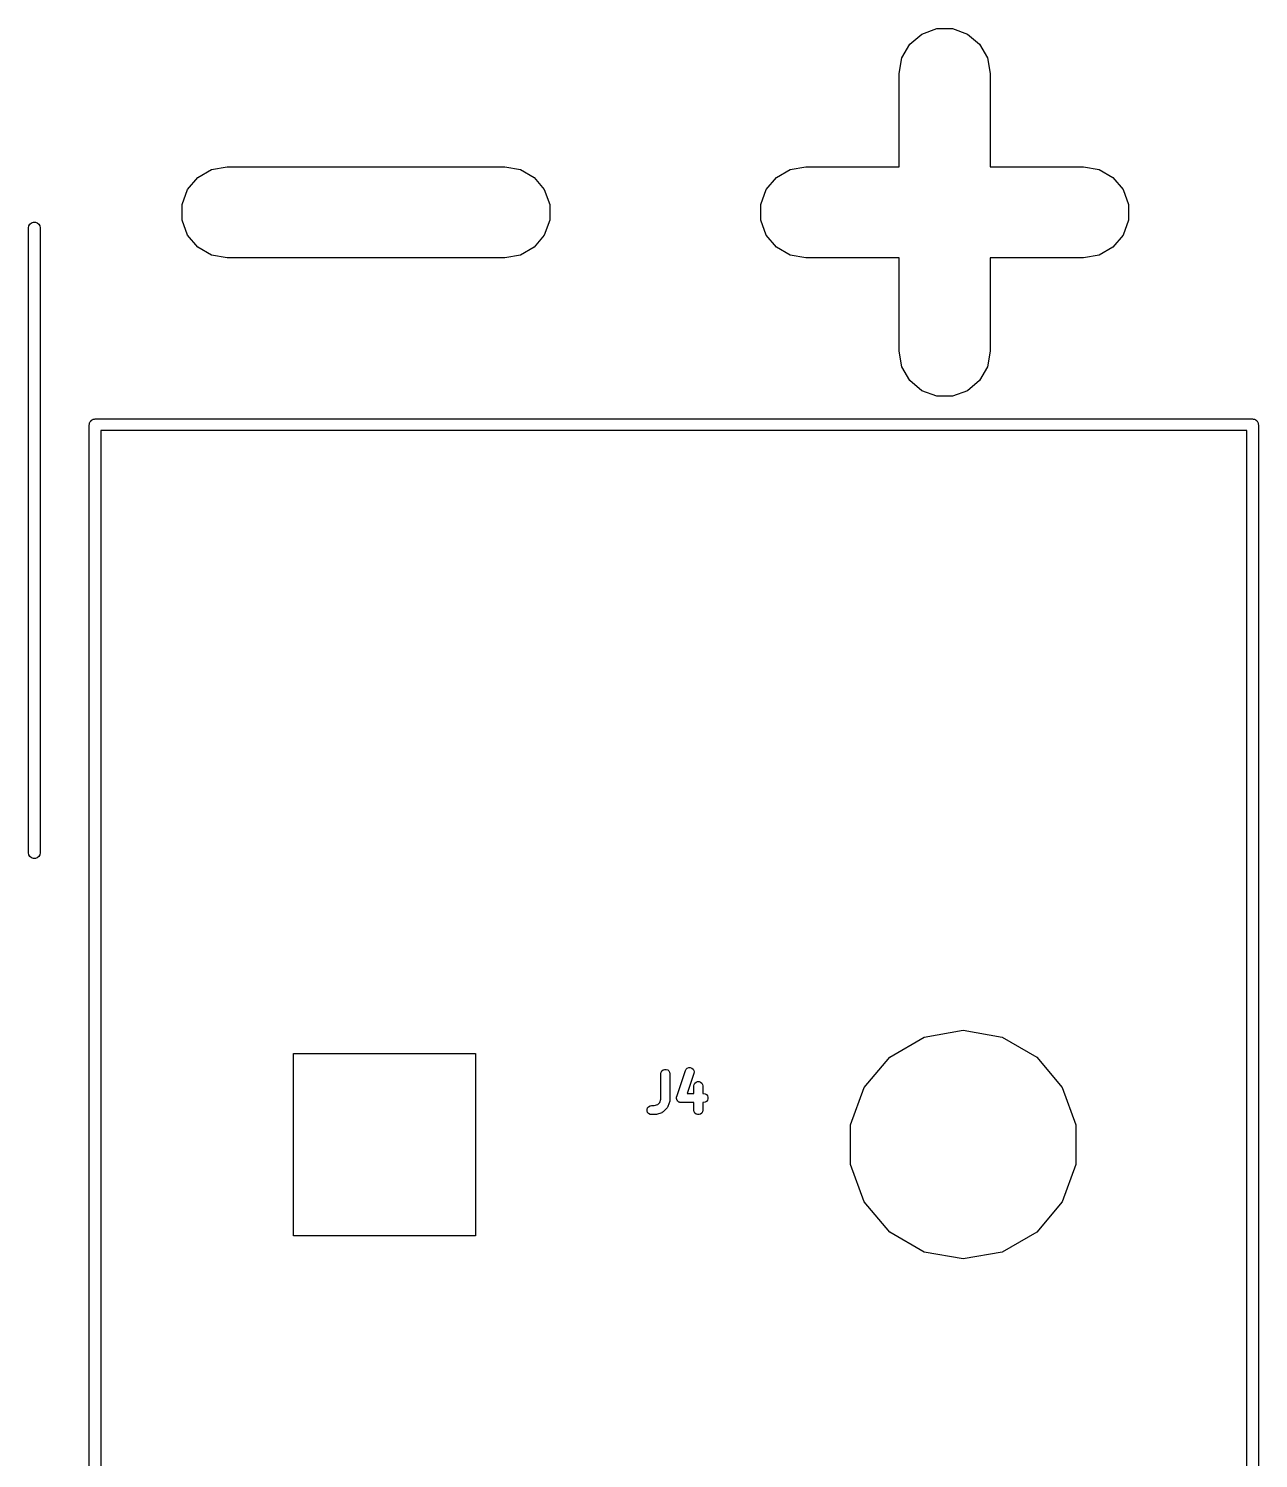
# Model space of a CAD drawing. Extents: x 10 to 287, y -200 to -10.
# Drawn here: x 150.22 to 163.72, y -53.84 to -38.15 of the extents above; entities that cross this region are included whole.
import ezdxf

# ---------------------------------------------------------------- set-up
doc = ezdxf.new("R2010")
doc.units = 0
doc.header["$MEASUREMENT"] = 0
doc.layers.add('BLACK', color=7, linetype='CONTINUOUS')

msp = doc.modelspace()

# ---------------------------------------------------------------- linework, layer by layer
at = {"layer": 'Black'}
for p, q in [((159.891, -38.3185), (160.024, -38.2069)), ((160.024, -38.2069), (160.187, -38.1475)), ((160.187, -38.1475), (160.361, -38.1475)), ((160.361, -38.1475), (160.524, -38.2069)), ((160.524, -38.2069), (160.657, -38.3185)), ((159.804, -38.4689), (159.891, -38.3185)), ((160.657, -38.3185), (160.744, -38.4689)), ((159.774, -38.6399), (159.804, -38.4689)), ((160.744, -38.4689), (160.774, -38.6399)), ((159.774, -39.6637), (159.774, -38.6399)), ((160.774, -38.6399), (160.774, -39.6637)), ((152.229, -39.6939), (152.4, -39.6637)), ((152.4, -39.6637), (155.448, -39.6637)), ((155.448, -39.6637), (155.619, -39.6939)), ((158.579, -39.6939), (158.75, -39.6637)), ((158.75, -39.6637), (159.774, -39.6637)), ((160.774, -39.6637), (161.798, -39.6637)), ((161.798, -39.6637), (161.969, -39.6939)), ((151.967, -39.9137), (152.079, -39.7807)), ((152.079, -39.7807), (152.229, -39.6939)), ((155.619, -39.6939), (155.769, -39.7807)), ((155.769, -39.7807), (155.881, -39.9137)), ((158.317, -39.9137), (158.429, -39.7807)), ((158.429, -39.7807), (158.579, -39.6939)), ((161.969, -39.6939), (162.119, -39.7807)), ((162.119, -39.7807), (162.231, -39.9137)), ((151.908, -40.0769), (151.967, -39.9137)), ((155.881, -39.9137), (155.94, -40.0769)), ((158.258, -40.0769), (158.317, -39.9137)), ((162.231, -39.9137), (162.29, -40.0769)), ((151.908, -40.2505), (151.908, -40.0769)), ((155.94, -40.0769), (155.94, -40.2505)), ((158.258, -40.2505), (158.258, -40.0769)), ((162.29, -40.0769), (162.29, -40.2505)), ((150.223, -40.3327), (150.227, -40.3109)), ((150.227, -40.3109), (150.238, -40.2918)), ((150.238, -40.2918), (150.255, -40.2777)), ((150.255, -40.2777), (150.276, -40.2701)), ((150.276, -40.2701), (150.298, -40.2701)), ((150.298, -40.2701), (150.318, -40.2777)), ((150.318, -40.2777), (150.335, -40.2918)), ((150.335, -40.2918), (150.346, -40.3109)), ((150.346, -40.3109), (150.35, -40.3327)), ((151.967, -40.4137), (151.908, -40.2505)), ((155.94, -40.2505), (155.881, -40.4137)), ((158.317, -40.4137), (158.258, -40.2505)), ((162.29, -40.2505), (162.231, -40.4137)), ((150.223, -47.1907), (150.223, -40.3327)), ((150.35, -40.3327), (150.35, -47.1907)), ((152.079, -40.5467), (151.967, -40.4137)), ((155.881, -40.4137), (155.769, -40.5467)), ((158.429, -40.5467), (158.317, -40.4137)), ((162.231, -40.4137), (162.119, -40.5467)), ((152.229, -40.6336), (152.079, -40.5467)), ((152.4, -40.6637), (152.229, -40.6336)), ((155.619, -40.6336), (155.448, -40.6637)), ((155.769, -40.5467), (155.619, -40.6336)), ((158.579, -40.6336), (158.429, -40.5467)), ((158.75, -40.6637), (158.579, -40.6336)), ((161.969, -40.6336), (161.798, -40.6637)), ((162.119, -40.5467), (161.969, -40.6336)), ((155.448, -40.6637), (152.4, -40.6637)), ((159.774, -40.6637), (158.75, -40.6637)), ((159.774, -41.6875), (159.774, -40.6637)), ((161.798, -40.6637), (160.774, -40.6637)), ((160.774, -40.6637), (160.774, -41.6875)), ((159.804, -41.8585), (159.774, -41.6875)), ((160.774, -41.6875), (160.744, -41.8585)), ((159.891, -42.0089), (159.804, -41.8585)), ((160.744, -41.8585), (160.657, -42.0089)), ((160.024, -42.1205), (159.891, -42.0089)), ((160.657, -42.0089), (160.524, -42.1205)), ((160.187, -42.1799), (160.024, -42.1205)), ((160.361, -42.1799), (160.187, -42.1799)), ((160.524, -42.1205), (160.361, -42.1799)), ((150.889, -42.4942), (150.89, -42.4887)), ((150.889, -54.9935), (150.889, -42.4942)), ((150.89, -42.4832), (150.892, -42.478)), ((150.89, -42.4887), (150.89, -42.4832)), ((150.892, -42.478), (150.893, -42.4725)), ((150.893, -42.4725), (150.895, -42.4677)), ((150.895, -42.4677), (150.897, -42.4624)), ((150.897, -42.4624), (150.901, -42.4582)), ((150.901, -42.4582), (150.904, -42.4534)), ((150.904, -42.4534), (150.908, -42.4498)), ((150.908, -42.4498), (150.911, -42.4456)), ((150.911, -42.4456), (150.916, -42.4428)), ((150.916, -42.4428), (150.92, -42.4392)), ((150.92, -42.4392), (150.926, -42.4373)), ((150.926, -42.4373), (150.93, -42.4345)), ((150.93, -42.4345), (150.936, -42.4336)), ((150.936, -42.4336), (150.941, -42.4317)), ((150.941, -42.4317), (150.947, -42.4317)), ((150.947, -42.4317), (150.952, -42.4307)), ((150.952, -42.4307), (163.652, -42.4307)), ((163.652, -42.4307), (163.658, -42.4317)), ((163.658, -42.4317), (163.663, -42.4317)), ((163.663, -42.4317), (163.668, -42.4336)), ((163.668, -42.4336), (163.674, -42.4345)), ((163.674, -42.4345), (163.679, -42.4373)), ((163.679, -42.4373), (163.684, -42.4392)), ((163.684, -42.4392), (163.688, -42.4428)), ((163.688, -42.4428), (163.693, -42.4456)), ((163.693, -42.4456), (163.697, -42.4498)), ((163.697, -42.4498), (163.701, -42.4534)), ((163.701, -42.4534), (163.704, -42.4582)), ((163.704, -42.4582), (163.707, -42.4624)), ((163.707, -42.4624), (163.709, -42.4677)), ((163.709, -42.4677), (163.712, -42.4725)), ((163.712, -42.4725), (163.713, -42.478)), ((163.713, -42.478), (163.715, -42.4832)), ((163.715, -42.4832), (163.715, -42.4887)), ((163.715, -42.4887), (163.716, -42.4942)), ((163.716, -42.4942), (163.716, -54.9935)), ((151.016, -42.5577), (151.016, -54.93)), ((163.589, -42.5577), (151.016, -42.5577)), ((163.589, -54.93), (163.589, -42.5577)), ((150.227, -47.2124), (150.223, -47.1907)), ((150.238, -47.2315), (150.227, -47.2124)), ((150.346, -47.2124), (150.335, -47.2315)), ((150.35, -47.1907), (150.346, -47.2124)), ((150.255, -47.2457), (150.238, -47.2315)), ((150.276, -47.2532), (150.255, -47.2457)), ((150.298, -47.2532), (150.276, -47.2532)), ((150.318, -47.2457), (150.298, -47.2532)), ((150.335, -47.2315), (150.318, -47.2457)), ((159.671, -49.4326), (160.048, -49.2148)), ((160.048, -49.2148), (160.477, -49.1391)), ((160.477, -49.1391), (160.906, -49.2148)), ((160.906, -49.2148), (161.284, -49.4326)), ((153.128, -51.3931), (153.128, -49.3941)), ((153.128, -49.3941), (155.127, -49.3941)), ((155.127, -49.3941), (155.127, -51.3931)), ((157.172, -49.5846), (157.185, -49.5735)), ((157.185, -49.5735), (157.201, -49.5676)), ((157.201, -49.5676), (157.219, -49.5676)), ((157.219, -49.5676), (157.235, -49.5735)), ((157.235, -49.5735), (157.248, -49.5846)), ((157.429, -49.5818), (157.437, -49.5666)), ((157.437, -49.5666), (157.45, -49.5552)), ((157.45, -49.5552), (157.466, -49.5489)), ((157.466, -49.5489), (157.483, -49.5484)), ((157.483, -49.5484), (157.499, -49.5539)), ((157.499, -49.5539), (157.513, -49.5646)), ((157.513, -49.5646), (157.522, -49.5792)), ((159.391, -49.7664), (159.671, -49.4326)), ((161.284, -49.4326), (161.564, -49.7664)), ((157.16, -49.6164), (157.163, -49.5995)), ((157.16, -49.8932), (157.16, -49.6164)), ((157.163, -49.5995), (157.172, -49.5846)), ((157.248, -49.5846), (157.256, -49.5995)), ((157.256, -49.5995), (157.259, -49.6164)), ((157.259, -49.6164), (157.259, -49.9013)), ((157.334, -49.8666), (157.429, -49.5818)), ((157.523, -49.6131), (157.45, -49.8327)), ((157.521, -49.7493), (157.524, -49.7324)), ((157.522, -49.5792), (157.525, -49.5961)), ((157.525, -49.5961), (157.523, -49.6131)), ((157.524, -49.7324), (157.533, -49.7175)), ((157.533, -49.7175), (157.546, -49.7065)), ((157.546, -49.7065), (157.562, -49.7006)), ((157.562, -49.7006), (157.579, -49.7006)), ((157.579, -49.7006), (157.595, -49.7065)), ((157.595, -49.7065), (157.609, -49.7175)), ((157.609, -49.7175), (157.617, -49.7324)), ((157.617, -49.7324), (157.62, -49.7493)), ((157.331, -49.8836), (157.332, -49.8787)), ((157.332, -49.8872), (157.331, -49.8836)), ((157.332, -49.8737), (157.333, -49.8702)), ((157.332, -49.8787), (157.332, -49.8737)), ((157.332, -49.8909), (157.332, -49.8872)), ((157.333, -49.8702), (157.334, -49.8666)), ((157.45, -49.8327), (157.521, -49.8327)), ((157.521, -49.8327), (157.521, -49.7493)), ((157.62, -49.7493), (157.62, -49.8327)), ((157.62, -49.8327), (157.628, -49.8327)), ((157.628, -49.8327), (157.645, -49.8357)), ((157.645, -49.8357), (157.66, -49.8443)), ((157.66, -49.8443), (157.671, -49.8575)), ((157.671, -49.8575), (157.676, -49.8737)), ((157.676, -49.8737), (157.676, -49.8909)), ((159.242, -50.1758), (159.391, -49.7664)), ((161.564, -49.7664), (161.713, -50.1758)), ((157.009, -50.0066), (157.015, -49.9904)), ((157.009, -50.0238), (157.009, -50.0066)), ((157.015, -50.04), (157.009, -50.0238)), ((157.015, -49.9904), (157.026, -49.9773)), ((157.026, -50.0531), (157.015, -50.04)), ((157.026, -49.9773), (157.041, -49.9687)), ((157.041, -49.9687), (157.058, -49.9657)), ((157.058, -49.9657), (157.088, -49.9657)), ((157.088, -49.9657), (157.126, -49.9529)), ((157.169, -50.0432), (157.112, -50.0622)), ((157.126, -49.9529), (157.148, -49.9315)), ((157.148, -49.9315), (157.16, -49.8932)), ((157.171, -50.0418), (157.169, -50.0432)), ((157.174, -50.0411), (157.171, -50.0418)), ((157.179, -50.0378), (157.174, -50.0411)), ((157.184, -50.035), (157.179, -50.0378)), ((157.186, -50.0329), (157.184, -50.035)), ((157.188, -50.0312), (157.186, -50.0329)), ((157.226, -49.9933), (157.188, -50.0312)), ((157.228, -49.9909), (157.226, -49.9933)), ((157.23, -49.989), (157.228, -49.9909)), ((157.232, -49.9839), (157.23, -49.989)), ((157.236, -49.9792), (157.232, -49.9839)), ((157.237, -49.9764), (157.236, -49.9792)), ((157.238, -49.9739), (157.237, -49.9764)), ((157.257, -49.9169), (157.238, -49.9739)), ((157.258, -49.9091), (157.257, -49.9169)), ((157.259, -49.9013), (157.258, -49.9091)), ((157.334, -49.8956), (157.332, -49.8909)), ((157.335, -49.9005), (157.334, -49.8956)), ((157.337, -49.9036), (157.335, -49.9005)), ((157.338, -49.907), (157.337, -49.9036)), ((157.341, -49.9109), (157.338, -49.907)), ((157.344, -49.9151), (157.341, -49.9109)), ((157.347, -49.9174), (157.344, -49.9151)), ((157.349, -49.9202), (157.347, -49.9174)), ((157.353, -49.9227), (157.349, -49.9202)), ((157.357, -49.9258), (157.353, -49.9227)), ((157.361, -49.927), (157.357, -49.9258)), ((157.364, -49.9288), (157.361, -49.927)), ((157.369, -49.9297), (157.364, -49.9288)), ((157.374, -49.9313), (157.369, -49.9297)), ((157.377, -49.9312), (157.374, -49.9313)), ((157.381, -49.9318), (157.377, -49.9312)), ((157.521, -49.9318), (157.381, -49.9318)), ((157.521, -50.0152), (157.521, -49.9318)), ((157.524, -50.0321), (157.521, -50.0152)), ((157.533, -50.047), (157.524, -50.0321)), ((157.546, -50.0581), (157.533, -50.047)), ((157.609, -50.047), (157.595, -50.0581)), ((157.617, -50.0321), (157.609, -50.047)), ((157.62, -50.0152), (157.617, -50.0321)), ((157.628, -49.9318), (157.62, -49.9318)), ((157.62, -49.9318), (157.62, -50.0152)), ((157.645, -49.9288), (157.628, -49.9318)), ((157.66, -49.9202), (157.645, -49.9288)), ((157.671, -49.907), (157.66, -49.9202)), ((157.676, -49.8909), (157.671, -49.907)), ((157.041, -50.0617), (157.026, -50.0531)), ((157.058, -50.0647), (157.041, -50.0617)), ((157.096, -50.0647), (157.058, -50.0647)), ((157.104, -50.0633), (157.096, -50.0647)), ((157.112, -50.0622), (157.104, -50.0633)), ((157.562, -50.064), (157.546, -50.0581)), ((157.579, -50.064), (157.562, -50.064)), ((157.595, -50.0581), (157.579, -50.064)), ((159.242, -50.6114), (159.242, -50.1758)), ((161.713, -50.1758), (161.713, -50.6114)), ((159.391, -51.0208), (159.242, -50.6114)), ((161.713, -50.6114), (161.564, -51.0208)), ((159.671, -51.3546), (159.391, -51.0208)), ((161.564, -51.0208), (161.284, -51.3546)), ((155.127, -51.3931), (153.128, -51.3931)), ((160.048, -51.5724), (159.671, -51.3546)), ((161.284, -51.3546), (160.906, -51.5724)), ((160.477, -51.6481), (160.048, -51.5724)), ((160.906, -51.5724), (160.477, -51.6481))]:
    msp.add_line(p, q, dxfattribs=at)

doc.saveas('drawing.dxf')
